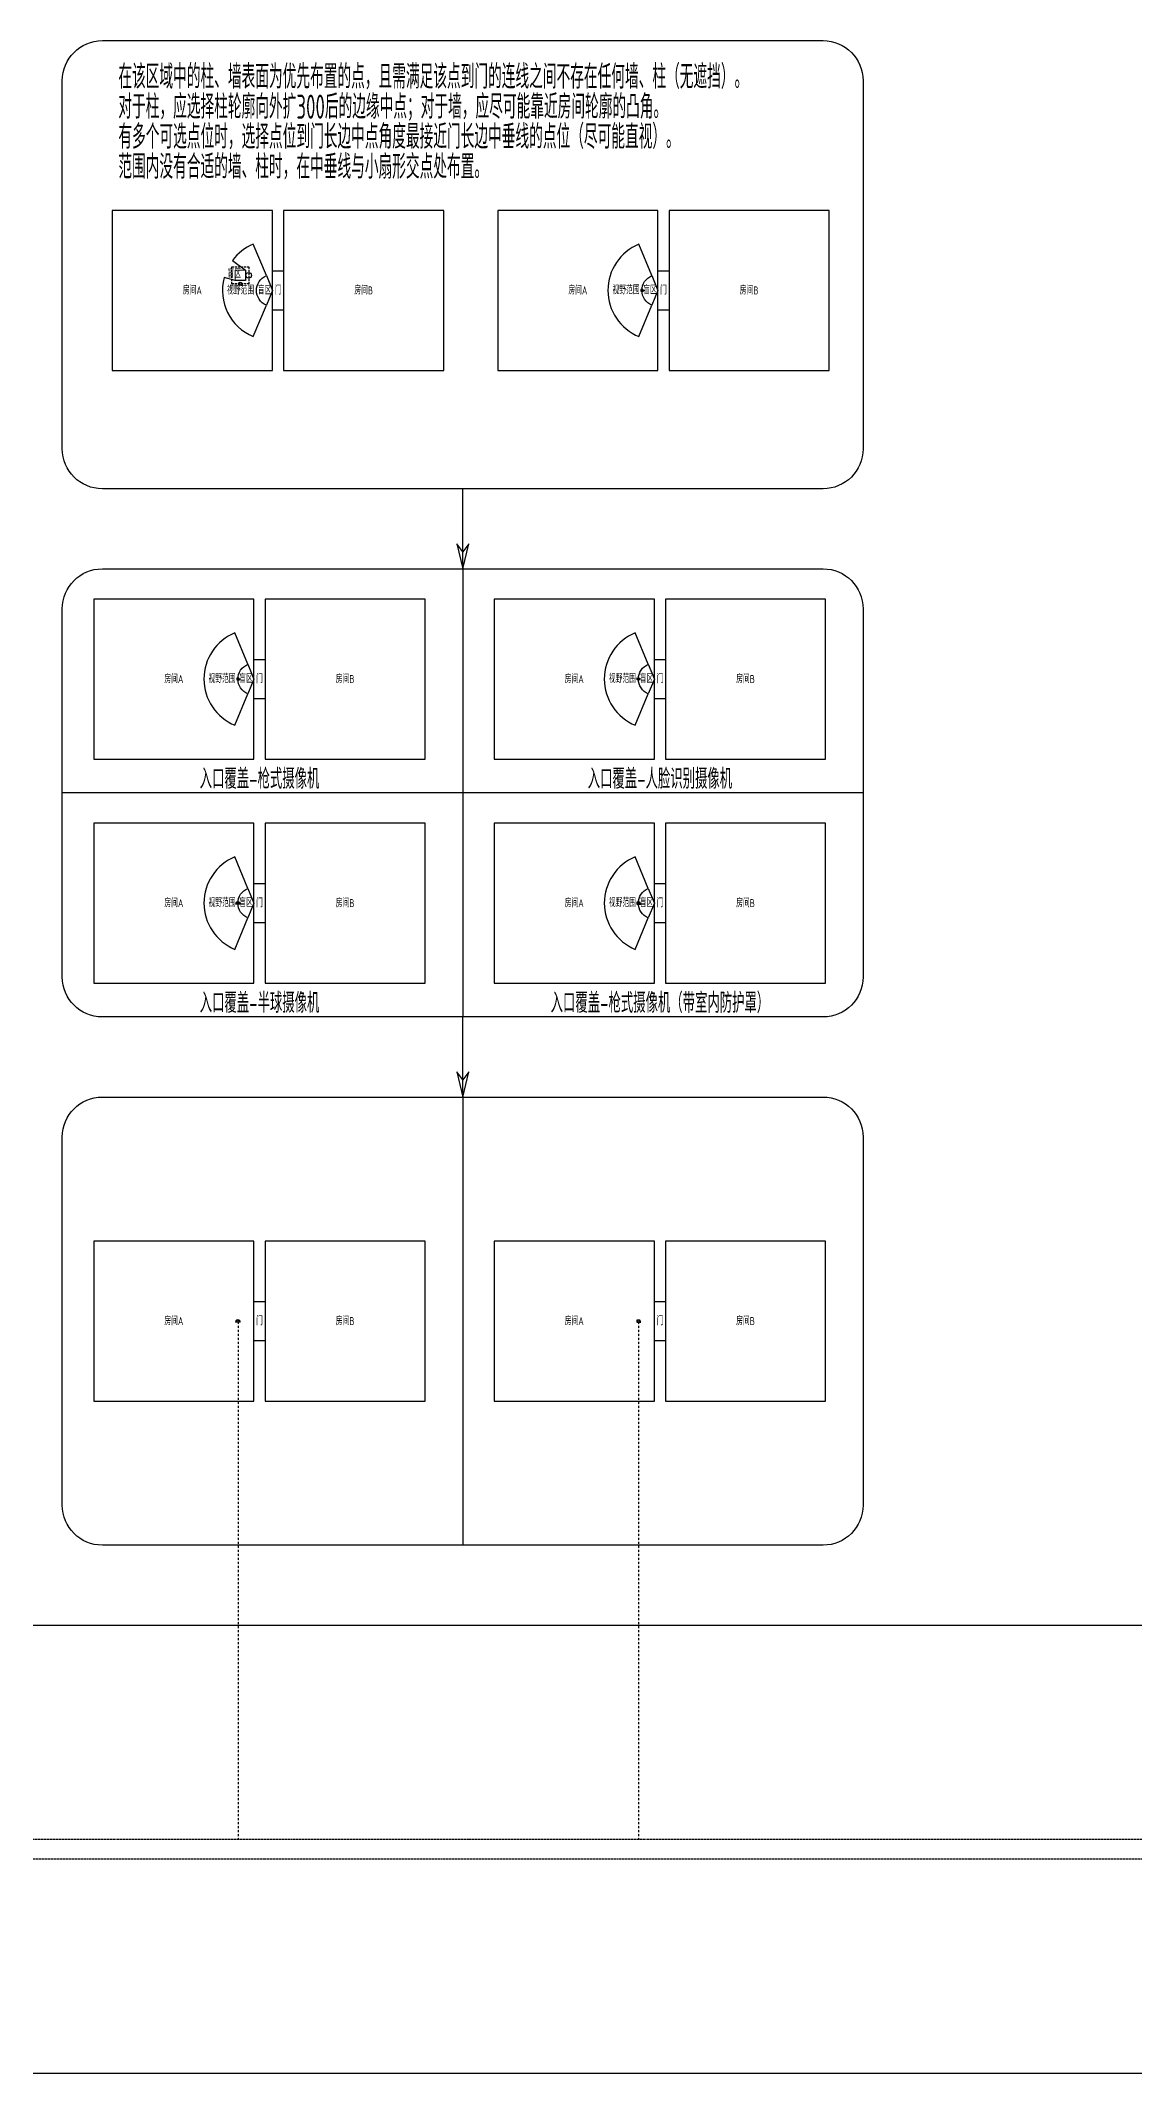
# Model space of a CAD drawing. Header units: millimetres. Extents: x -716506 to 4754388, y -184455 to 3397362.
# Drawn here: x 1791742 to 2064894, y 1534535 to 2042535 of the extents above; entities that cross this region are included whole.
import ezdxf
from ezdxf.enums import TextEntityAlignment as Align

# ---------------------------------------------------------------- set-up
doc = ezdxf.new("R2010")
doc.units = ezdxf.units.MM
doc.header["$LTSCALE"] = 1000
doc.header["$MEASUREMENT"] = 0
for name, pattern in [('DASHDOT', [1, 0.5, -0.25, 0, -0.25]), ('DASHED', [0.75, 0.5, -0.25]), ('HIDDEN', [0.375, 0.25, -0.125])]:
    doc.linetypes.add(name, pattern=pattern)
doc.layers.add('AI-空间框线', color=30, linetype='Continuous', lineweight=20, plot=False)
for name, color, linetype in [('E-CATV-DEVC', 3, 'Continuous'), ('E-TELE-CMTBS', 3, 'HIDDEN'), ('E-UNIV-DIAG', 2, 'Continuous'), ('E-UNIV-EL', 140, 'Continuous'), ('E-UNIV-NOTE', 6, 'Continuous'), ('E-VSCS-DEVC', 3, 'Continuous'), ('E-VSCS-WIRE', 4, 'DASHDOT'), ('房间框线', 30, 'Continuous'), ('门窗框线', 114, 'Continuous'), ('预估主要疏散路径', 82, 'Continuous')]:
    doc.layers.add(name, color=color, linetype=linetype)
doc.styles.add('TH-STYLE3', font='tssdeng.shx', dxfattribs={"width": 0.65, "bigfont": 'tssdchn.shx'})

# ---------------------------------------------------------------- blocks, each defined once
blk = doc.blocks.new('E-BVSCS110')
blk.add_lwpolyline([(-1.3, -0.4), (-2.2, -0.4), (-2.2, 0.4), (-1.7, 0.4)])
blk.add_lwpolyline([(1.5, 1), (-2, 1), (-1, -1), (1.5, -1)], close=True)
at = {"layer": 'E-UNIV-EL', "const_width": 0.2}
for points in [[(-0.1, 0.4, 1), (0.1, 0.4, 1)], [(-0.5, -0.4, 1), (-0.3, -0.4, 1)], [(0.3, -0.4, 1), (0.5, -0.4, 1)]]:
    blk.add_lwpolyline(points, format="xyb", close=True, dxfattribs=at)
blk = doc.blocks.new('E-BVSCS210')
blk.add_line((-2.7, 1.3), (2.8, 1.3))
blk.add_arc((0, 1), 2.76, 175.0209, 4.9791)
blk = doc.blocks.new('E-BVSCS200')
blk.add_lwpolyline([(1.8, -1.2), (1.8, 1.2), (-3.2, 1.2), (-2, -1.2)], close=True)
blk = doc.blocks.new('E-BVSCS110-1')
at = {"layer": 'E-VSCS-DEVC'}
blk.add_blockref('E-BVSCS110', (0, 0), dxfattribs=at)
at = {"layer": 'E-UNIV-EL', "style": 'TH-STYLE3', "width": 0.7}
blk.add_attdef('人脸', (2.1, 0), '', height=2, dxfattribs=at)

msp = doc.modelspace()

# ---------------------------------------------------------------- linework, layer by layer
at = {"layer": 'AI-空间框线'}
msp.add_lwpolyline([(1840310.13, 1985175.48), (1842897.28, 1985175.48), (1842897.28, 1982588.32), (1840310.13, 1982588.32)], close=True, dxfattribs=at)
at = {"layer": 'Defpoints', "linetype": 'DASHED'}
msp.add_lwpolyline([(1839510.13, 1985975.48), (1843697.28, 1985975.48), (1843697.28, 1981788.32), (1839510.13, 1981788.32)], close=True, dxfattribs=at)
at = {"layer": 'E-CATV-DEVC'}
for points in [[(1848102.96, 1983812.61), (1844850.15, 1991665.58, 0.134303605), (1839638.03, 1987622.86), (1842897.28, 1985175.48), (1842897.28, 1982588.32), (1840310.13, 1982588.32), (1837550.92, 1983319.65, 0.375601468), (1844850.15, 1968568.6), (1848102.96, 1976421.57, -0.668178638), (1848102.96, 1983812.61)], [(1944383.05, 1983812.61), (1941130.24, 1991665.58, 0.668178638), (1941130.24, 1968568.6), (1944383.05, 1976421.57, -0.668178638), (1944383.05, 1983812.61)], [(1843479.9, 1886683.58), (1840227.09, 1894536.56, 0.668178638), (1840227.09, 1871439.57), (1843479.9, 1879292.55, -0.668178638), (1843479.9, 1886683.58)], [(1943479.9, 1886683.58), (1940227.09, 1894536.56, 0.668178638), (1940227.09, 1871439.57), (1943479.9, 1879292.55, -0.668178638), (1943479.9, 1886683.58)], [(1843479.9, 1830683.58), (1840227.09, 1838536.56, 0.668178638), (1840227.09, 1815439.57), (1843479.9, 1823292.55, -0.668178638), (1843479.9, 1830683.58)], [(1943479.9, 1830683.58), (1940227.09, 1838536.56, 0.668178638), (1940227.09, 1815439.57), (1943479.9, 1823292.55, -0.668178638), (1943479.9, 1830683.58)]]:
    msp.add_lwpolyline(points, format="xyb", dxfattribs=at)
at = {"layer": 'E-CATV-DEVC', "color": 1}
for points in [[(1849633.7, 1980117.09), (1848102.96, 1976421.57, -0.668178638), (1848102.96, 1983812.61), (1849633.7, 1980117.09)], [(1945913.78, 1980117.09), (1944383.05, 1976421.57, -0.668178638), (1944383.05, 1983812.61), (1945913.78, 1980117.09)], [(1845010.64, 1882988.07), (1843479.9, 1879292.55, -0.668178638), (1843479.9, 1886683.58), (1845010.64, 1882988.07)], [(1945010.64, 1882988.07), (1943479.9, 1879292.55, -0.668178638), (1943479.9, 1886683.58), (1945010.64, 1882988.07)], [(1845010.64, 1826988.07), (1843479.9, 1823292.55, -0.668178638), (1843479.9, 1830683.58), (1845010.64, 1826988.07)], [(1945010.64, 1826988.07), (1943479.9, 1823292.55, -0.668178638), (1943479.9, 1830683.58), (1945010.64, 1826988.07)]]:
    msp.add_lwpolyline(points, format="xyb", dxfattribs=at)
at = {"layer": 'E-TELE-CMTBS', "elevation": 0}
msp.add_lwpolyline([(2562144.22, 1588034.52), (1655554.31, 1588034.52), (1655554.31, 1593034.52), (2562144.22, 1593034.52), (2562144.22, 1588034.52)], dxfattribs=at)
at = {"layer": 'E-UNIV-DIAG', "elevation": 0}
for points in [[(1987144.22, 1930534.52), (1807144.22, 1930534.52, -0.414213562), (1797144.22, 1940534.52), (1797144.22, 2032534.52, -0.414213562), (1807144.22, 2042534.52), (1987144.22, 2042534.52, -0.414213562), (1997144.22, 2032534.52), (1997144.22, 1940534.52, -0.414213562)], [(1987144.22, 1798534.52), (1807144.22, 1798534.52, -0.414213562), (1797144.22, 1808534.52), (1797144.22, 1900534.52, -0.414213562), (1807144.22, 1910534.52), (1987144.22, 1910534.52, -0.414213562), (1997144.22, 1900534.52), (1997144.22, 1808534.52, -0.414213562)], [(1987144.22, 1666534.52), (1807144.22, 1666534.52, -0.414213562), (1797144.22, 1676534.52), (1797144.22, 1768534.52, -0.414213562), (1807144.22, 1778534.52), (1987144.22, 1778534.52, -0.414213562), (1997144.22, 1768534.52), (1997144.22, 1676534.52, -0.414213562)], [(2532144.22, 1534534.52), (1534644.22, 1534534.52, -0.414213562), (1524644.22, 1544534.52), (1524644.22, 1636534.52, -0.414213562), (1534644.22, 1646534.52), (2532144.22, 1646534.52, -0.414213562), (2542144.22, 1636534.52), (2542144.22, 1544534.52, -0.414213562)]]:
    msp.add_lwpolyline(points, format="xyb", close=True, dxfattribs=at)
for points in [[(1897144.22, 1910534.52), (1897144.22, 1930534.52)], [(1897144.22, 1910534.52), (1898644.22, 1916810.77), (1897144.22, 1914810.77), (1895644.22, 1916810.77), (1897144.22, 1910534.52)], [(1897144.22, 1910534.52), (1897144.22, 1798534.52)], [(1997144.22, 1854534.52), (1797144.22, 1854534.52)], [(1897144.22, 1778534.52), (1897144.22, 1798534.52)], [(1897144.22, 1778534.52), (1898644.22, 1784810.77), (1897144.22, 1782810.77), (1895644.22, 1784810.77), (1897144.22, 1778534.52)], [(1897144.22, 1778534.52), (1897144.22, 1666534.52)]]:
    msp.add_lwpolyline(points, dxfattribs=at)
at = {"layer": 'E-VSCS-WIRE', "elevation": 0}
for points in [[(1841060.64, 1722334.52), (1841060.64, 1593034.52)], [(1941060.64, 1722334.95), (1941060.64, 1593034.52)]]:
    msp.add_lwpolyline(points, dxfattribs=at)
at = {"layer": '房间框线'}
for points in [[(1809633.7, 1960117.09), (1849633.7, 1960117.09), (1849633.7, 2000117.09), (1809633.7, 2000117.09)], [(1852413.08, 1960117.09), (1892413.08, 1960117.09), (1892413.08, 2000117.09), (1852413.08, 2000117.09)], [(1905913.78, 1960117.09), (1945913.78, 1960117.09), (1945913.78, 2000117.09), (1905913.78, 2000117.09)], [(1948693.16, 1960117.09), (1988693.16, 1960117.09), (1988693.16, 2000117.09), (1948693.16, 2000117.09)], [(1805010.64, 1862988.07), (1845010.64, 1862988.07), (1845010.64, 1902988.07), (1805010.64, 1902988.07)], [(1847790.02, 1862988.07), (1887790.02, 1862988.07), (1887790.02, 1902988.07), (1847790.02, 1902988.07)], [(1905010.64, 1862988.07), (1945010.64, 1862988.07), (1945010.64, 1902988.07), (1905010.64, 1902988.07)], [(1947790.02, 1862988.07), (1987790.02, 1862988.07), (1987790.02, 1902988.07), (1947790.02, 1902988.07)], [(1805010.64, 1806988.07), (1845010.64, 1806988.07), (1845010.64, 1846988.07), (1805010.64, 1846988.07)], [(1847790.02, 1806988.07), (1887790.02, 1806988.07), (1887790.02, 1846988.07), (1847790.02, 1846988.07)], [(1905010.64, 1806988.07), (1945010.64, 1806988.07), (1945010.64, 1846988.07), (1905010.64, 1846988.07)], [(1947790.02, 1806988.07), (1987790.02, 1806988.07), (1987790.02, 1846988.07), (1947790.02, 1846988.07)]]:
    msp.add_lwpolyline(points, close=True, dxfattribs=at)
at = {"layer": '房间框线', "elevation": 0}
for points in [[(1805010.64, 1702534.52), (1845010.64, 1702534.52), (1845010.64, 1742534.52), (1805010.64, 1742534.52)], [(1847790.02, 1702534.52), (1887790.02, 1702534.52), (1887790.02, 1742534.52), (1847790.02, 1742534.52)], [(1905010.64, 1702534.52), (1945010.64, 1702534.52), (1945010.64, 1742534.52), (1905010.64, 1742534.52)], [(1947790.02, 1702534.52), (1987790.02, 1702534.52), (1987790.02, 1742534.52), (1947790.02, 1742534.52)]]:
    msp.add_lwpolyline(points, close=True, dxfattribs=at)
at = {"layer": '门窗框线'}
for points in [[(1849633.7, 1985037.75), (1852413.08, 1985037.75), (1852413.08, 1975196.42), (1849633.7, 1975196.42)], [(1945913.78, 1985037.75), (1948693.16, 1985037.75), (1948693.16, 1975196.42), (1945913.78, 1975196.42)], [(1845010.64, 1887908.73), (1847790.02, 1887908.73), (1847790.02, 1878067.4), (1845010.64, 1878067.4)], [(1945010.64, 1887908.73), (1947790.02, 1887908.73), (1947790.02, 1878067.4), (1945010.64, 1878067.4)], [(1845010.64, 1831908.73), (1847790.02, 1831908.73), (1847790.02, 1822067.4), (1845010.64, 1822067.4)], [(1945010.64, 1831908.73), (1947790.02, 1831908.73), (1947790.02, 1822067.4), (1945010.64, 1822067.4)]]:
    msp.add_lwpolyline(points, close=True, dxfattribs=at)
at = {"layer": '门窗框线', "elevation": 0}
for points in [[(1845010.64, 1727455.19), (1847790.02, 1727455.19), (1847790.02, 1717613.86), (1845010.64, 1717613.86)], [(1945010.64, 1727455.19), (1947790.02, 1727455.19), (1947790.02, 1717613.86), (1945010.64, 1717613.86)]]:
    msp.add_lwpolyline(points, close=True, dxfattribs=at)
at = {"layer": '预估主要疏散路径'}
for centre, radius in [((1841603.7, 1981788.32), 414.83), ((1843697.28, 1983881.9), 711.12)]:
    msp.add_circle(centre, radius, dxfattribs=at)

# ---------------------------------------------------------------- block references
at = {"layer": 'E-UNIV-NOTE'}
ref = msp.add_blockref('E-BVSCS110-1', (1941010.64, 1882988.07), dxfattribs=dict(at, xscale=-200, yscale=200, zscale=200))
ref.add_attrib('人脸', '人脸', (1940030.64, 1882988.07), dxfattribs={"layer": 'E-UNIV-EL', "height": 400, "style": 'TH-STYLE3', "width": 0.7})
at = {"layer": 'E-VSCS-DEVC', "xscale": 200, "yscale": 200, "zscale": 200}
for name, p, rotation in [('E-BVSCS110', (1841603.7, 1981788.32), 168.2432291630595), ('E-BVSCS110', (1941913.78, 1980117.09), 180), ('E-BVSCS110', (1841010.64, 1882988.07), 180), ('E-BVSCS210', (1840990.64, 1826988.07), 180), ('E-BVSCS110', (1841010.64, 1826988.07), 180), ('E-BVSCS200', (1940990.64, 1826988.49), 180), ('E-BVSCS110', (1941010.64, 1826988.49), 180), ('E-BVSCS210', (1840990.64, 1722534.52, 0), 180), ('E-BVSCS110', (1841010.64, 1722534.52, 0), 180), ('E-BVSCS200', (1940990.64, 1722534.95, 0), 180), ('E-BVSCS110', (1941010.64, 1722534.95, 0), 180)]:
    msp.add_blockref(name, p, dxfattribs=dict(at, rotation=rotation))

# ---------------------------------------------------------------- texts
at = {"layer": 'E-UNIV-NOTE', "style": 'TH-STYLE3', "width": 0.6}
for s, p in [('在该区域中的柱、墙表面为优先布置的点，且需满足该点到门的连线之间不存在任何墙、柱（无遮挡）。', (1811144.22, 2033534.52, 0)), ('对于柱，应选择柱轮廓向外扩300后的边缘中点；对于墙，应尽可能靠近房间轮廓的凸角。', (1811144.22, 2026034.52, 0)), ('有多个可选点位时，选择点位到门长边中点角度最接近门长边中垂线的点位（尽可能直视）。', (1811144.22, 2018534.52, 0)), ('范围内没有合适的墙、柱时，在中垂线与小扇形交点处布置。', (1811144.22, 2011034.52, 0))]:
    msp.add_text(s, height=6000, dxfattribs=at).set_placement(p, align=Align.MIDDLE_LEFT)
at = {"layer": 'E-UNIV-NOTE', "style": 'TH-STYLE3', "width": 0.65}
for s, height, p in [('房间A', 2000, (1829633.7, 1980117.09)), ('盲区', 2000, (1840105.95, 1984282.52)), ('视野范围', 2000, (1841670.05, 1980109.22)), ('盲区', 2000, (1847649.92, 1980117.09)), ('门', 2000, (1851023.39, 1980117.09)), ('房间B', 2000, (1872413.08, 1980117.09)), ('房间A', 2000, (1925913.78, 1980117.09)), ('视野范围', 2000, (1937950.14, 1980178.21)), ('盲区', 2000, (1943930, 1980178.21)), ('门', 2000, (1947303.47, 1980117.09)), ('房间B', 2000, (1968693.16, 1980117.09)), ('房间A', 2000, (1825010.64, 1882988.07)), ('视野范围', 2000, (1837046.99, 1883049.18)), ('盲区', 2000, (1843026.86, 1883049.18)), ('门', 2000, (1846400.33, 1882988.07)), ('房间B', 2000, (1867790.02, 1882988.07)), ('房间A', 2000, (1925010.64, 1882988.07)), ('视野范围', 2000, (1937046.99, 1883049.18)), ('盲区', 2000, (1943026.86, 1883049.18)), ('门', 2000, (1946400.33, 1882988.07)), ('房间B', 2000, (1967790.02, 1882988.07)), ('入口覆盖-枪式摄像机', 5000, (1846400.33, 1858067.4)), ('入口覆盖-人脸识别摄像机', 5000, (1946400.33, 1858067.4)), ('房间A', 2000, (1825010.64, 1826988.07)), ('视野范围', 2000, (1837046.99, 1827049.18)), ('盲区', 2000, (1843026.86, 1827049.18)), ('门', 2000, (1846400.33, 1826988.07)), ('房间B', 2000, (1867790.02, 1826988.07)), ('房间A', 2000, (1925010.64, 1826988.07)), ('视野范围', 2000, (1937046.99, 1827049.18)), ('盲区', 2000, (1943026.86, 1827049.18)), ('门', 2000, (1946400.33, 1826988.07)), ('房间B', 2000, (1967790.02, 1826988.07)), ('入口覆盖-半球摄像机', 5000, (1846400.33, 1802067.4)), ('入口覆盖-枪式摄像机（带室内防护罩）', 5000, (1946400.33, 1802067.4)), ('房间A', 2000, (1825010.64, 1722534.52, 0)), ('门', 2000, (1846400.33, 1722534.52, 0)), ('房间B', 2000, (1867790.02, 1722534.52, 0)), ('房间A', 2000, (1925010.64, 1722534.52, 0)), ('门', 2000, (1946400.33, 1722534.52, 0)), ('房间B', 2000, (1967790.02, 1722534.52, 0))]:
    msp.add_text(s, height=height, dxfattribs=at).set_placement(p, align=Align.MIDDLE_CENTER)

doc.saveas('drawing.dxf')
